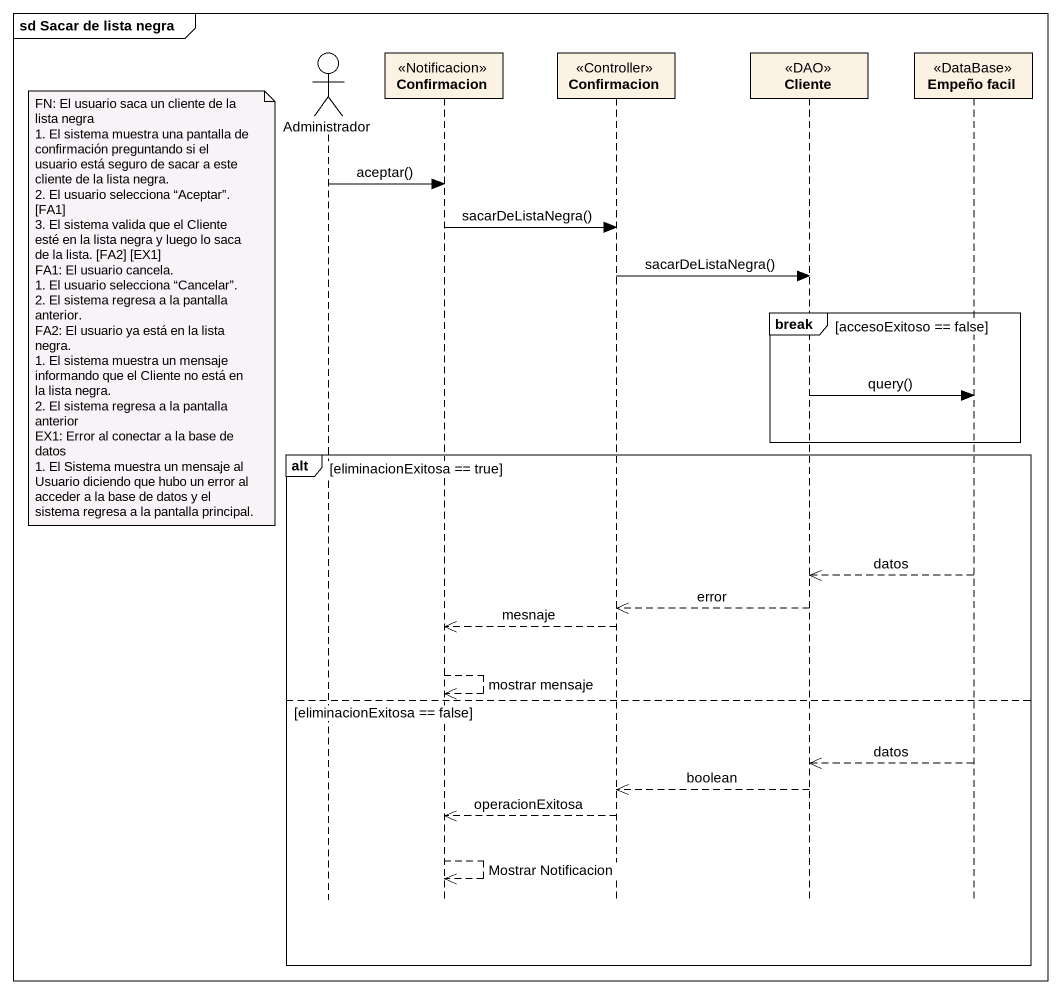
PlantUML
@startuml
mainframe sd Sacar de lista negra
hide footbox
actor Administrador
participant Confirmacion <<Notificacion>>
participant "Confirmacion" as Confirmacion_2 <<Controller>>
participant Cliente <<DAO>>
participant "Empeño facil" as Empeño_facil <<DataBase>>

Administrador -> Confirmacion : aceptar()
Confirmacion -> Confirmacion_2 : sacarDeListaNegra()
Confirmacion_2 -> Cliente : sacarDeListaNegra()
note left of Administrador
  FN: El usuario saca un cliente de la lista negra
  1. El sistema muestra una pantalla de confirmación preguntando si el usuario está seguro de sacar a este cliente de la lista negra.
  2. El usuario selecciona “Aceptar”. [FA1]
  3. El sistema valida que el Cliente esté en la lista negra y luego lo saca de la lista. [FA2] [EX1]
  FA1: El usuario cancela.
  1. El usuario selecciona “Cancelar”.
  2. El sistema regresa a la pantalla anterior.
  FA2: El usuario ya está en la lista negra.
  1. El sistema muestra un mensaje informando que el Cliente no está en la lista negra.
  2. El sistema regresa a la pantalla anterior
  EX1: Error al conectar a la base de datos
  1. El Sistema muestra un mensaje al Usuario diciendo que hubo un error al acceder a la base de datos y el sistema regresa a la pantalla principal.
end note
break accesoExitoso == false
  Cliente -> Empeño_facil : query()
end
alt eliminacionExitosa == true
  Empeño_facil -->> Cliente : datos
  Cliente -->> Confirmacion_2 : error
  Confirmacion_2 -->> Confirmacion : mesnaje
  Confirmacion -->> Confirmacion : mostrar mensaje
else eliminacionExitosa == false
  Empeño_facil -->> Cliente : datos
  Cliente -->> Confirmacion_2 : boolean
  Confirmacion_2 -->> Confirmacion : operacionExitosa
  Confirmacion -->> Confirmacion : Mostrar Notificacion
end
@enduml
